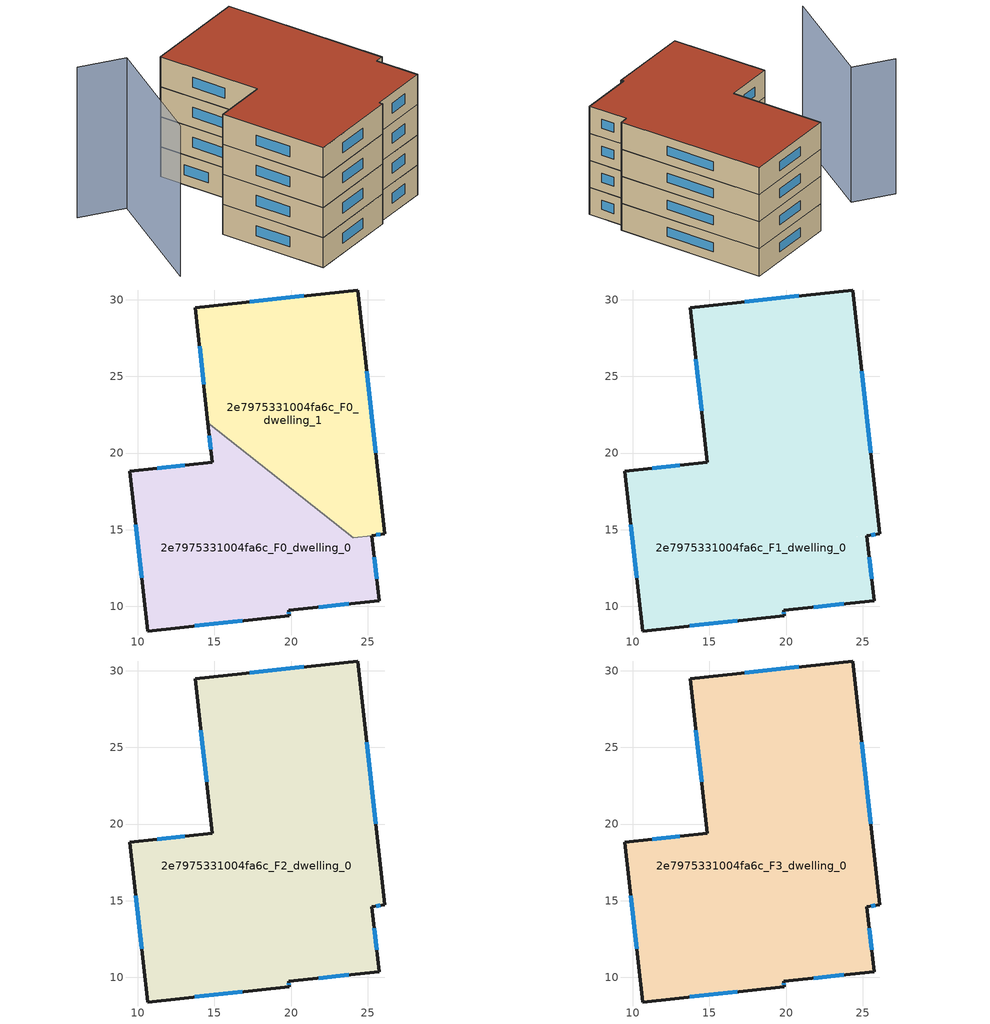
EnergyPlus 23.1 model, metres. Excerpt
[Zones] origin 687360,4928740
2e7975331004fa6c_F0_dwelling_0
 floor ground (EU_floor_Construction): 25.74,10.38 25.27,14.62 24.04,14.47 14.57,21.97 14.85,19.4 9.48,18.81 10.65,8.39 19.87,9.4 19.83,9.73 z0
 wall outside (EU_wall_Construction): 25.27,14.62 25.74,10.38 19.83,9.73 19.87,9.4 10.65,8.39 9.48,18.81 14.85,19.4 14.57,21.97 z0:3
 wall to 2e7975331004fa6c_F0_dwelling_1 (EU_wall_Construction): 14.57,21.97 24.04,14.47 25.27,14.62 z0:3
 window (EU_Window_Construction): 23.77,10.16 21.8,9.94 / 19.84,9.62 19.86,9.51 / 16.8,9.06 13.72,8.72 / 10.26,11.86 9.87,15.34 / 11.27,19 13.06,19.2 / 14.76,20.25 14.66,21.11 / 25.43,13.2 25.58,11.79 z1:2
2e7975331004fa6c_F0_dwelling_1
 floor ground (EU_floor_Construction): 26.1,14.72 24.36,30.64 13.75,29.48 14.57,21.97 24.04,14.47 z0
 wall outside (EU_wall_Construction): 14.57,21.97 13.75,29.48 24.36,30.64 26.1,14.72 25.27,14.62 z0:3
 window (EU_Window_Construction): 14.3,24.47 14.02,26.97 / 17.29,29.86 20.82,30.25 / 24.94,25.33 25.52,20.02 / 25.82,14.69 25.55,14.65 z1:2
2e7975331004fa6c_F1_dwelling_0
 floor to 2e7975331004fa6c_F0_dwelling_0 (EU_floor_Construction): 25.74,10.38 25.27,14.62 24.04,14.47 14.57,21.97 14.85,19.4 9.48,18.81 10.65,8.39 19.87,9.4 19.83,9.73 z3
 floor to 2e7975331004fa6c_F0_dwelling_1 (EU_floor_Construction): 26.1,14.72 24.36,30.64 13.75,29.48 14.57,21.97 24.04,14.47 z3
 wall outside (EU_wall_Construction): 24.36,30.64 26.1,14.72 25.27,14.62 25.74,10.38 19.83,9.73 19.87,9.4 10.65,8.39 9.48,18.81 14.85,19.4 13.75,29.48 24.36,30.64 z3:6
 window (EU_Window_Construction): 24.94,25.33 25.52,20.02 / 25.82,14.68 25.55,14.65 / 25.43,13.2 25.58,11.79 / 23.77,10.16 21.8,9.94 / 19.84,9.62 19.86,9.51 / 16.8,9.06 13.72,8.72 / 10.26,11.86 9.87,15.34 / 11.27,19 13.06,19.2 / 14.48,22.76 14.12,26.12 / 17.29,29.86 20.82,30.25 z4:5
2e7975331004fa6c_F2_dwelling_0
 floor to 2e7975331004fa6c_F1_dwelling_0 (EU_floor_Construction): 25.74,10.38 25.27,14.62 26.1,14.72 24.36,30.64 13.75,29.48 14.85,19.4 9.48,18.81 10.65,8.39 19.87,9.4 19.83,9.73 z6
 wall outside (EU_wall_Construction): 24.36,30.64 26.1,14.72 25.27,14.62 25.74,10.38 19.83,9.73 19.87,9.4 10.65,8.39 9.48,18.81 14.85,19.4 13.75,29.48 24.36,30.64 z6:9
 window (EU_Window_Construction): 24.94,25.33 25.52,20.02 / 25.82,14.68 25.55,14.65 / 25.43,13.2 25.58,11.79 / 23.77,10.16 21.8,9.94 / 19.84,9.62 19.86,9.51 / 16.8,9.06 13.72,8.72 / 10.26,11.86 9.87,15.34 / 11.27,19 13.06,19.2 / 14.48,22.76 14.12,26.12 / 17.29,29.86 20.82,30.25 z7:8
2e7975331004fa6c_F3_dwelling_0
 floor to 2e7975331004fa6c_F2_dwelling_0 (EU_floor_Construction): 25.74,10.38 25.27,14.62 26.1,14.72 24.36,30.64 13.75,29.48 14.85,19.4 9.48,18.81 10.65,8.39 19.87,9.4 19.83,9.73 z9
 wall outside (EU_wall_Construction): 24.36,30.64 26.1,14.72 25.27,14.62 25.74,10.38 19.83,9.73 19.87,9.4 10.65,8.39 9.48,18.81 14.85,19.4 13.75,29.48 24.36,30.64 z9:12
 window (EU_Window_Construction): 24.94,25.33 25.52,20.02 / 25.82,14.68 25.55,14.65 / 25.43,13.2 25.58,11.79 / 23.77,10.16 21.8,9.94 / 19.84,9.62 19.86,9.51 / 16.8,9.06 13.72,8.72 / 10.26,11.86 9.87,15.34 / 11.27,19 13.06,19.2 / 14.48,22.76 14.12,26.12 / 17.29,29.86 20.82,30.25 z10:11
 roof outside (EU_roof_Construction): 24.36,30.64 26.1,14.72 25.27,14.62 25.74,10.38 19.83,9.73 19.87,9.4 10.65,8.39 9.48,18.81 14.85,19.4 13.75,29.48 z12
shading: 3.62,30.35 7.65,28.17 / 7.65,28.17 1.55,16.92 z0:15
[Building]
EU S2 Campaign: North Axis=0; Terrain=City; Solar Distribution=FullExterior
[Site:Location]
Bologna: Latitude=44.5; Longitude=11.25; Time Zone=1; Elevation=37
[SizingPeriod:WeatherFileDays]
AnnualSizingPeriod: Begin Month=1; Begin Day of Month=1; End Month=12; End Day of Month=31; Day of Week for Start Day=Monday; Use Weather File Daylight Saving Period=No; Use Weather File Rain and Snow Indicators=No
[MATERIAL]
EU_InternalMass_Material: Roughness=MediumRough; Thickness=0.1; Conductivity=1; Density=1800; Specific Heat=900; Thermal Absorptance=0.9; Solar Absorptance=0.7; Visible Absorptance=0.7
[MATERIAL:NOMASS] Roughness=MediumRough; Thermal Absorptance=0.9; Solar Absorptance=0.7; Visible Absorptance=0.7
Name | Thermal Resistance
EU_wall_NoMass | 0.937881
EU_roof_NoMass | 0.548572
EU_floor_NoMass | 0.71348
[WINDOWMATERIAL:SIMPLEGLAZINGSYSTEM]
EU_Window_SimpleGlazing: UFactor=4.25633; Solar Heat Gain Coefficient=0.85; Visible Transmittance=0.85
[CONSTRUCTION]
EU_wall_Construction: EU_wall_NoMass
EU_roof_Construction: EU_roof_NoMass
EU_floor_Construction: EU_floor_NoMass
EU_InternalMass_Construction: EU_InternalMass_Material
EU_Window_Construction: EU_Window_SimpleGlazing
[ZONE] Type=1; Multiplier=1; Ceiling Height=autocalculate; Floor Area=autocalculate; Part of Total Floor Area=Yes
Name | Volume
2e7975331004fa6c_F0_dwelling_0 | 408.522
2e7975331004fa6c_F1_dwelling_0 | 812.459
2e7975331004fa6c_F2_dwelling_0; 2e7975331004fa6c_F3_dwelling_0 | 812.456
2e7975331004fa6c_F0_dwelling_1 | 403.944
[INTERNALMASS] Construction=EU_InternalMass_Construction
Name | Zone or ZoneList | Surface Area
2e7975331004fa6c_F0_dwelling_0_EU_InternalMass | 2e7975331004fa6c_F0_dwelling_0 | 136.173
2e7975331004fa6c_F0_dwelling_1_EU_InternalMass | 2e7975331004fa6c_F0_dwelling_1 | 134.648
2e7975331004fa6c_F1_dwelling_0_EU_InternalMass | 2e7975331004fa6c_F1_dwelling_0 | 270.819
2e7975331004fa6c_F2_dwelling_0_EU_InternalMass | 2e7975331004fa6c_F2_dwelling_0 | 270.819
2e7975331004fa6c_F3_dwelling_0_EU_InternalMass | 2e7975331004fa6c_F3_dwelling_0 | 270.819
[OTHEREQUIPMENT] Fuel Type=Electricity; Design Level Calculation Method=Watts/Area; Power per Zone Floor Area=1; Fraction Latent=0; Fraction Radiant=0; Fraction Lost=0; Carbon Dioxide Generation Rate=0; EndUse Subcategory=EU_Step8_InternalGains
Name | Zone or ZoneList or Space or SpaceList | Schedule
EU_Step8_InternalGain_2e7975331004fa6c_F0_dwelling_0_f000 | 2e7975331004fa6c_F0_dwelling_0 | EU_Step8_GainSchedule_2e7975331004fa6c_F0_dwelling_0_f000
EU_Step8_InternalGain_2e7975331004fa6c_F0_dwelling_1_f000 | 2e7975331004fa6c_F0_dwelling_1 | EU_Step8_GainSchedule_2e7975331004fa6c_F0_dwelling_1_f000
EU_Step8_InternalGain_2e7975331004fa6c_F1_dwelling_0_f000 | 2e7975331004fa6c_F1_dwelling_0 | EU_Step8_GainSchedule_2e7975331004fa6c_F1_dwelling_0_f000
EU_Step8_InternalGain_2e7975331004fa6c_F2_dwelling_0_f000 | 2e7975331004fa6c_F2_dwelling_0 | EU_Step8_GainSchedule_2e7975331004fa6c_F2_dwelling_0_f000
EU_Step8_InternalGain_2e7975331004fa6c_F3_dwelling_0_f000 | 2e7975331004fa6c_F3_dwelling_0 | EU_Step8_GainSchedule_2e7975331004fa6c_F3_dwelling_0_f000
[ZONEVENTILATION:DESIGNFLOWRATE] Schedule=EU_AlwaysOn; Design Flow Rate Calculation Method=AirChanges/Hour; Air Changes per Hour=0.687892; Ventilation Type=Natural; Fan Pressure Rise=0; Fan Total Efficiency=1; Constant Term Coefficient=1; Temperature Term Coefficient=0; Velocity Term Coefficient=0; Velocity Squared Term Coefficient=0; Minimum Indoor Temperature=-100; Maximum Indoor Temperature=100; Delta Temperature=-100; Minimum Outdoor Temperature=-100; Maximum Outdoor Temperature=100; Maximum Wind Speed=40
Name | Zone or ZoneList or Space or SpaceList
EU_ConstantAir_2e7975331004fa6c_F0_dwelling_0 | 2e7975331004fa6c_F0_dwelling_0
EU_ConstantAir_2e7975331004fa6c_F0_dwelling_1 | 2e7975331004fa6c_F0_dwelling_1
EU_ConstantAir_2e7975331004fa6c_F1_dwelling_0 | 2e7975331004fa6c_F1_dwelling_0
EU_ConstantAir_2e7975331004fa6c_F2_dwelling_0 | 2e7975331004fa6c_F2_dwelling_0
EU_ConstantAir_2e7975331004fa6c_F3_dwelling_0 | 2e7975331004fa6c_F3_dwelling_0
[HVACTEMPLATE:THERMOSTAT] Constant Heating Setpoint=20; Constant Cooling Setpoint=50
EU_HeatOnly_2e7975331004fa6c_F0_dwelling_0; EU_HeatOnly_2e7975331004fa6c_F0_dwelling_1; EU_HeatOnly_2e7975331004fa6c_F1_dwelling_0; EU_HeatOnly_2e7975331004fa6c_F2_dwelling_0; EU_HeatOnly_2e7975331004fa6c_F3_dwelling_0
[HVACTEMPLATE:ZONE:IDEALLOADSAIRSYSTEM] System Availability Schedule=EU_AlwaysOn; Maximum Heating Supply Air Temperature=50; Minimum Cooling Supply Air Temperature=13; Maximum Heating Supply Air Humidity Ratio=0.0156; Minimum Cooling Supply Air Humidity Ratio=0.0077; Heating Limit=NoLimit; Cooling Limit=NoLimit; Heating Availability Schedule=EU_AlwaysOn; Cooling Availability Schedule=EU_CoolingOff; Dehumidification Control Type=ConstantSensibleHeatRatio; Cooling Sensible Heat Ratio=0.7; Dehumidification Setpoint=60; Humidification Control Type=None; Humidification Setpoint=30; Outdoor Air Method=None; Outdoor Air Flow Rate per Person=0.00944; Outdoor Air Flow Rate per Zone Floor Area=0; Outdoor Air Flow Rate per Zone=0; Demand Controlled Ventilation Type=None; Outdoor Air Economizer Type=NoEconomizer; Heat Recovery Type=None; Sensible Heat Recovery Effectiveness=0.7; Latent Heat Recovery Effectiveness=0.65
Name | Template Thermostat
2e7975331004fa6c_F0_dwelling_0 | EU_HeatOnly_2e7975331004fa6c_F0_dwelling_0
2e7975331004fa6c_F0_dwelling_1 | EU_HeatOnly_2e7975331004fa6c_F0_dwelling_1
2e7975331004fa6c_F1_dwelling_0 | EU_HeatOnly_2e7975331004fa6c_F1_dwelling_0
2e7975331004fa6c_F2_dwelling_0 | EU_HeatOnly_2e7975331004fa6c_F2_dwelling_0
2e7975331004fa6c_F3_dwelling_0 | EU_HeatOnly_2e7975331004fa6c_F3_dwelling_0
[SIZING:ZONE] Zone Cooling Design Supply Air Temperature Input Method=SupplyAirTemperature; Zone Cooling Design Supply Air Temperature=13; Zone Heating Design Supply Air Temperature Input Method=SupplyAirTemperature; Zone Heating Design Supply Air Temperature=50; Zone Cooling Design Supply Air Humidity Ratio=0.008; Zone Heating Design Supply Air Humidity Ratio=0.008; Cooling Design Air Flow Method=DesignDay; Cooling Design Air Flow Rate=0; Cooling Minimum Air Flow per Zone Floor Area=0.000762; Cooling Minimum Air Flow=0; Cooling Minimum Air Flow Fraction=0.2; Heating Design Air Flow Method=DesignDay; Heating Design Air Flow Rate=0; Heating Maximum Air Flow per Zone Floor Area=0.002032; Heating Maximum Air Flow=0.141576; Heating Maximum Air Flow Fraction=0.3; Account for Dedicated Outdoor Air System=No; Dedicated Outdoor Air System Control Strategy=NeutralSupplyAir; Dedicated Outdoor Air Low Setpoint Temperature for Design=autosize; Dedicated Outdoor Air High Setpoint Temperature for Design=autosize; Zone Load Sizing Method=Sensible Load Only No Latent Load; Zone Latent Cooling Design Supply Air Humidity Ratio Input Method=HumidityRatioDifference; Zone Cooling Design Supply Air Humidity Ratio Difference=0.005; Zone Latent Heating Design Supply Air Humidity Ratio Input Method=HumidityRatioDifference; Zone Humidification Design Supply Air Humidity Ratio Difference=0.005
2e7975331004fa6c_F0_dwelling_0; 2e7975331004fa6c_F0_dwelling_1; 2e7975331004fa6c_F1_dwelling_0; 2e7975331004fa6c_F2_dwelling_0; 2e7975331004fa6c_F3_dwelling_0
[SCHEDULE:CONSTANT]
Name | Hourly Value
EU_AlwaysOn | 1
EU_CoolingOff | 0
[SCHEDULE:FILE] Column Number=1; Rows to Skip at Top=0; Number of Hours of Data=8760; Column Separator=Comma; Interpolate to Timestep=No; Minutes per Item=60; Adjust Schedule for Daylight Savings=Yes
Name | File
EU_Step8_GainSchedule_2e7975331004fa6c_F0_dwelling_0_f000 | ../../schedules/2e7975331004fa6c/2e7975331004fa6c_F0_dwelling_0_f000_gain.csv
EU_Step8_GainSchedule_2e7975331004fa6c_F0_dwelling_1_f000 | ../../schedules/2e7975331004fa6c/2e7975331004fa6c_F0_dwelling_1_f000_gain.csv
EU_Step8_GainSchedule_2e7975331004fa6c_F1_dwelling_0_f000 | ../../schedules/2e7975331004fa6c/2e7975331004fa6c_F1_dwelling_0_f000_gain.csv
EU_Step8_GainSchedule_2e7975331004fa6c_F2_dwelling_0_f000 | ../../schedules/2e7975331004fa6c/2e7975331004fa6c_F2_dwelling_0_f000_gain.csv
EU_Step8_GainSchedule_2e7975331004fa6c_F3_dwelling_0_f000 | ../../schedules/2e7975331004fa6c/2e7975331004fa6c_F3_dwelling_0_f000_gain.csv
